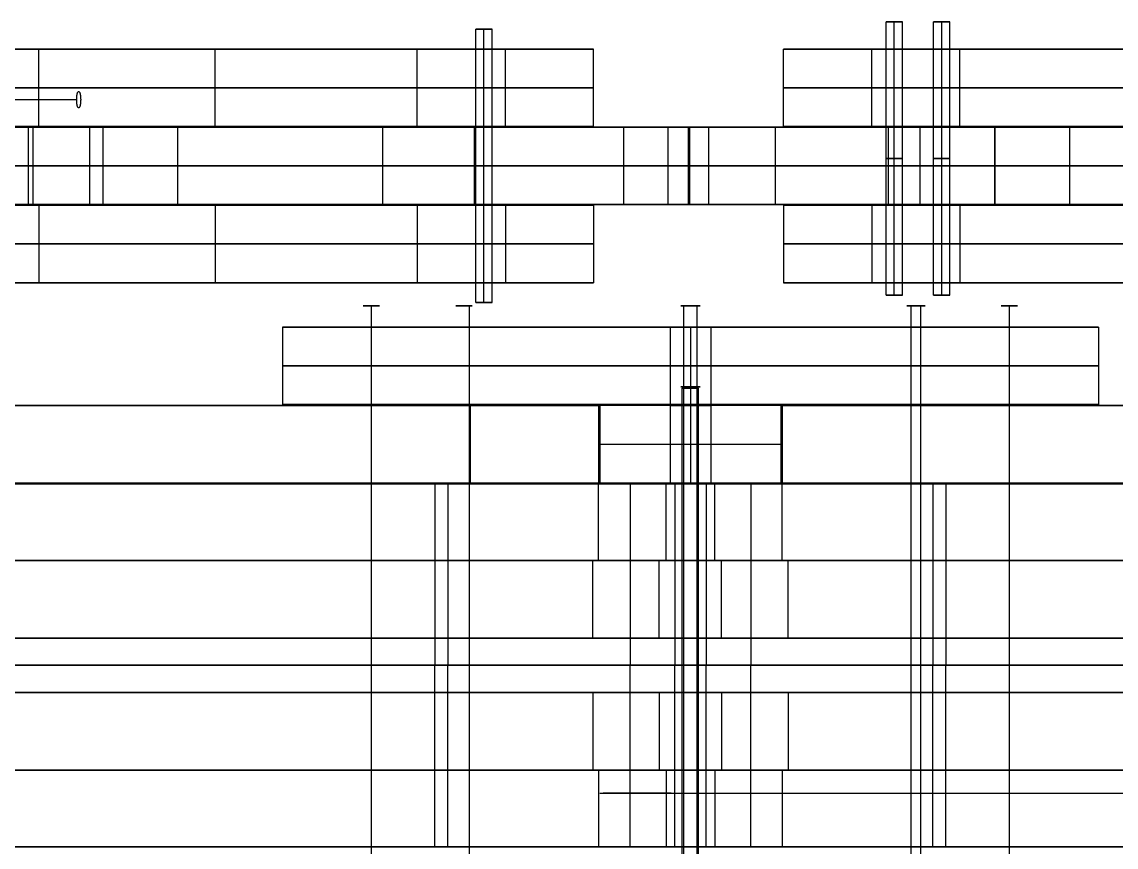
# Model space of a CAD drawing. Header units: millimetres. Extents: x -102 to 102, y -142 to -79.
# Drawn here: x -32.8 to 20.9, y -119.8 to -79.3 of the extents above; entities that cross this region are included whole.
import ezdxf

# ---------------------------------------------------------------- set-up
doc = ezdxf.new("R2010")
doc.units = ezdxf.units.MM
doc.header["$MEASUREMENT"] = 0
doc.layers.add('螺桿', color=5, linetype='Continuous', true_color=0x0000ff)
doc.layers.add('預設值', color=7, linetype='Continuous', true_color=0x000000)

msp = doc.modelspace()

# ---------------------------------------------------------------- linework, layer by layer
at = {"layer": '螺桿'}
for p, q in [((9.591, -79.283, -0.029), (10.391, -79.283, -0.029)), ((9.991, -79.283, 0.371), (9.991, -79.283, -0.429)), ((11.917, -79.283, -9.442), (12.717, -79.283, -9.442)), ((12.317, -79.283, -9.042), (12.317, -79.283, -9.842)), ((-10.52, -79.646, -0.029), (-9.72, -79.646, -0.029)), ((-10.12, -79.646, 0.371), (-10.12, -79.646, -0.429)), ((9.591, -92.683, -0.029), (10.391, -92.683, -0.029)), ((9.991, -92.683, 0.371), (9.991, -92.683, -0.429)), ((11.917, -92.683, -9.442), (12.717, -92.683, -9.442)), ((12.317, -92.683, -9.042), (12.317, -92.683, -9.842)), ((-10.52, -93.046, -0.029), (-9.72, -93.046, -0.029)), ((-10.12, -93.046, 0.371), (-10.12, -93.046, -0.429))]:
    msp.add_line(p, q, dxfattribs=at)
for points in [[(9.591, -92.683, -0.029), (9.591, -85.983, -0.029), (9.591, -79.283, -0.029)], [(9.991, -92.683, 0.371), (9.991, -85.983, 0.371), (9.991, -79.283, 0.371)], [(9.991, -92.683, -0.429), (9.991, -85.983, -0.429), (9.991, -79.283, -0.429)], [(10.391, -92.683, -0.029), (10.391, -85.983, -0.029), (10.391, -79.283, -0.029)], [(11.917, -92.683, -9.442), (11.917, -85.983, -9.442), (11.917, -79.283, -9.442)], [(12.317, -92.683, -9.042), (12.317, -85.983, -9.042), (12.317, -79.283, -9.042)], [(12.317, -92.683, -9.842), (12.317, -85.983, -9.842), (12.317, -79.283, -9.842)], [(12.717, -92.683, -9.442), (12.717, -85.983, -9.442), (12.717, -79.283, -9.442)], [(-10.52, -93.046, -0.029), (-10.52, -86.346, -0.029), (-10.52, -79.646, -0.029)], [(-10.12, -93.046, 0.371), (-10.12, -86.346, 0.371), (-10.12, -79.646, 0.371)], [(-10.12, -93.046, -0.429), (-10.12, -86.346, -0.429), (-10.12, -79.646, -0.429)], [(-9.72, -93.046, -0.029), (-9.72, -86.346, -0.029), (-9.72, -79.646, -0.029)], [(-30.084, -83.099, -110.435), (-37.544, -83.099, -108.556), (-45.005, -83.099, -106.678)], [(-15.636, -128.206, 0.328), (-15.636, -110.706, 0.328), (-15.636, -93.206, 0.328)], [(-10.824, -128.206, 11.288), (-10.824, -110.706, 11.288), (-10.824, -93.206, 11.288)], [(-0.328, -128.206, -15.636), (-0.328, -110.706, -15.636), (-0.328, -93.206, -15.636)], [(0.328, -128.206, 15.636), (0.328, -110.706, 15.636), (0.328, -93.206, 15.636)], [(10.824, -128.206, -11.288), (10.824, -110.706, -11.288), (10.824, -93.206, -11.288)], [(11.288, -128.206, 10.824), (11.288, -110.706, 10.824), (11.288, -93.206, 10.824)], [(15.636, -128.206, -0.328), (15.636, -110.706, -0.328), (15.636, -93.206, -0.328)], [(-0.4, -124.644, -95.5), (-0.4, -110.944, -95.5), (-0.4, -97.244, -95.5)], [(-0.328, -124.579, -70.55), (-0.328, -110.879, -70.55), (-0.328, -97.179, -70.55)], [(0.328, -124.579, 70.55), (0.328, -110.879, 70.55), (0.328, -97.179, 70.55)], [(0.4, -124.644, 95.5), (0.4, -110.944, 95.5), (0.4, -97.244, 95.5)]]:
    msp.add_open_spline(points, degree=2, dxfattribs=at)
for points in [[(9.591, -79.283, -0.029), (9.591, -79.283, 0.371), (9.991, -79.283, 0.371), (10.391, -79.283, 0.371), (10.391, -79.283, -0.029), (10.391, -79.283, -0.429), (9.991, -79.283, -0.429), (9.591, -79.283, -0.429), (9.591, -79.283, -0.029)], [(11.917, -79.283, -9.442), (11.917, -79.283, -9.042), (12.317, -79.283, -9.042), (12.717, -79.283, -9.042), (12.717, -79.283, -9.442), (12.717, -79.283, -9.842), (12.317, -79.283, -9.842), (11.917, -79.283, -9.842), (11.917, -79.283, -9.442)], [(-10.52, -79.646, -0.029), (-10.52, -79.646, 0.371), (-10.12, -79.646, 0.371), (-9.72, -79.646, 0.371), (-9.72, -79.646, -0.029), (-9.72, -79.646, -0.429), (-10.12, -79.646, -0.429), (-10.52, -79.646, -0.429), (-10.52, -79.646, -0.029)], [(-30.084, -83.099, -110.435), (-30.084, -83.499, -110.435), (-29.986, -83.499, -110.047), (-29.888, -83.499, -109.659), (-29.888, -83.099, -109.659), (-29.888, -82.699, -109.659), (-29.986, -82.699, -110.047), (-30.084, -82.699, -110.435), (-30.084, -83.099, -110.435)], [(-10.52, -86.346, -0.029), (-10.52, -86.346, 0.371), (-10.12, -86.346, 0.371), (-9.72, -86.346, 0.371), (-9.72, -86.346, -0.029), (-9.72, -86.346, -0.429), (-10.12, -86.346, -0.429), (-10.52, -86.346, -0.429), (-10.52, -86.346, -0.029)], [(9.591, -85.983, -0.029), (9.591, -85.983, 0.371), (9.991, -85.983, 0.371), (10.391, -85.983, 0.371), (10.391, -85.983, -0.029), (10.391, -85.983, -0.429), (9.991, -85.983, -0.429), (9.591, -85.983, -0.429), (9.591, -85.983, -0.029)], [(11.917, -85.983, -9.442), (11.917, -85.983, -9.042), (12.317, -85.983, -9.042), (12.717, -85.983, -9.042), (12.717, -85.983, -9.442), (12.717, -85.983, -9.842), (12.317, -85.983, -9.842), (11.917, -85.983, -9.842), (11.917, -85.983, -9.442)], [(9.591, -92.683, -0.029), (9.591, -92.683, 0.371), (9.991, -92.683, 0.371), (10.391, -92.683, 0.371), (10.391, -92.683, -0.029), (10.391, -92.683, -0.429), (9.991, -92.683, -0.429), (9.591, -92.683, -0.429), (9.591, -92.683, -0.029)], [(11.917, -92.683, -9.442), (11.917, -92.683, -9.042), (12.317, -92.683, -9.042), (12.717, -92.683, -9.042), (12.717, -92.683, -9.442), (12.717, -92.683, -9.842), (12.317, -92.683, -9.842), (11.917, -92.683, -9.842), (11.917, -92.683, -9.442)], [(-15.636, -93.206, 0.328), (-15.236, -93.206, 0.328), (-15.236, -93.206, -0.072), (-15.236, -93.206, -0.472), (-15.636, -93.206, -0.472), (-16.036, -93.206, -0.472), (-16.036, -93.206, -0.072), (-16.036, -93.206, 0.328), (-15.636, -93.206, 0.328)], [(-10.824, -93.206, 11.288), (-10.541, -93.206, 11.005), (-10.824, -93.206, 10.723), (-11.107, -93.206, 10.44), (-11.39, -93.206, 10.723), (-11.673, -93.206, 11.005), (-11.39, -93.206, 11.288), (-11.107, -93.206, 11.571), (-10.824, -93.206, 11.288)], [(-10.52, -93.046, -0.029), (-10.52, -93.046, 0.371), (-10.12, -93.046, 0.371), (-9.72, -93.046, 0.371), (-9.72, -93.046, -0.029), (-9.72, -93.046, -0.429), (-10.12, -93.046, -0.429), (-10.52, -93.046, -0.429), (-10.52, -93.046, -0.029)], [(0.328, -93.206, 15.636), (0.328, -93.206, 15.236), (-0.072, -93.206, 15.236), (-0.472, -93.206, 15.236), (-0.472, -93.206, 15.636), (-0.472, -93.206, 16.036), (-0.072, -93.206, 16.036), (0.328, -93.206, 16.036), (0.328, -93.206, 15.636)], [(-0.328, -93.206, -15.636), (-0.328, -93.206, -15.236), (0.072, -93.206, -15.236), (0.472, -93.206, -15.236), (0.472, -93.206, -15.636), (0.472, -93.206, -16.036), (0.072, -93.206, -16.036), (-0.328, -93.206, -16.036), (-0.328, -93.206, -15.636)], [(11.288, -93.206, 10.824), (11.005, -93.206, 10.541), (10.723, -93.206, 10.824), (10.44, -93.206, 11.107), (10.723, -93.206, 11.39), (11.005, -93.206, 11.673), (11.288, -93.206, 11.39), (11.571, -93.206, 11.107), (11.288, -93.206, 10.824)], [(10.824, -93.206, -11.288), (10.541, -93.206, -11.005), (10.824, -93.206, -10.723), (11.107, -93.206, -10.44), (11.39, -93.206, -10.723), (11.673, -93.206, -11.005), (11.39, -93.206, -11.288), (11.107, -93.206, -11.571), (10.824, -93.206, -11.288)], [(15.636, -93.206, -0.328), (15.236, -93.206, -0.328), (15.236, -93.206, 0.072), (15.236, -93.206, 0.472), (15.636, -93.206, 0.472), (16.036, -93.206, 0.472), (16.036, -93.206, 0.072), (16.036, -93.206, -0.328), (15.636, -93.206, -0.328)], [(0.328, -97.179, 70.55), (0.328, -97.179, 70.15), (-0.072, -97.179, 70.15), (-0.472, -97.179, 70.15), (-0.472, -97.179, 70.55), (-0.472, -97.179, 70.95), (-0.072, -97.179, 70.95), (0.328, -97.179, 70.95), (0.328, -97.179, 70.55)], [(-0.4, -97.244, -95.5), (-0.4, -97.244, -95.1), (0, -97.244, -95.1), (0.4, -97.244, -95.1), (0.4, -97.244, -95.5), (0.4, -97.244, -95.9), (0, -97.244, -95.9), (-0.4, -97.244, -95.9), (-0.4, -97.244, -95.5)], [(0.4, -97.244, 95.5), (0.4, -97.244, 95.1), (0, -97.244, 95.1), (-0.4, -97.244, 95.1), (-0.4, -97.244, 95.5), (-0.4, -97.244, 95.9), (0, -97.244, 95.9), (0.4, -97.244, 95.9), (0.4, -97.244, 95.5)], [(-0.328, -97.179, -70.55), (-0.328, -97.179, -70.15), (0.072, -97.179, -70.15), (0.472, -97.179, -70.15), (0.472, -97.179, -70.55), (0.472, -97.179, -70.95), (0.072, -97.179, -70.95), (-0.328, -97.179, -70.95), (-0.328, -97.179, -70.55)]]:
    msp.add_rational_spline(points, [1, 0.707106781187, 1, 0.707106781187, 1, 0.707106781187, 1, 0.707106781187, 1], degree=2, knots=[0, 0, 0, 0.628319, 0.628319, 1.256637, 1.256637, 1.884956, 1.884956, 2.513274, 2.513274, 2.513274], dxfattribs=at)
at = {"layer": '預設值'}
for p, q in [((-46.173, -80.618, -146.131), (-9.072, -80.618, 4.363)), ((-23.302, -80.618, -71.949), (-31.943, -80.618, -69.819)), ((46.079, -80.618, -146.102), (8.883, -80.618, 4.369)), ((-50.047, -84.447, -143.029), (49.953, -84.447, -143.029)), ((-46.173, -84.418, -146.131), (-9.072, -84.418, 4.363)), ((-32.23, -84.447, -72.48), (46.084, -84.447, -134.665)), ((-23.302, -84.418, -71.949), (-31.943, -84.418, -69.819)), ((-28.799, -84.447, -68.999), (14.913, -84.447, -5.609)), ((-15.095, -84.447), (-1.095, -84.447)), ((-10.607, -84.447, -34.778), (-3.28, -84.447, -39.831)), ((-0.095, -84.447, -4.45), (-0.095, -84.447, -1)), ((-0.095, -84.447, 1), (-0.095, -84.447, 4.45)), ((-0.047, -84.447, -138.579), (-0.047, -84.447, -147.479)), ((0.905, -84.447), (14.905, -84.447)), ((9.694, -84.447, -100.087), (4.16, -84.447, -107.057)), ((46.079, -84.418, -146.102), (8.883, -84.418, 4.369)), ((-50.047, -88.247, -143.029), (49.953, -88.247, -143.029)), ((-46.173, -88.275, -146.131), (-9.072, -88.275, 4.363)), ((-32.23, -88.247, -72.48), (46.084, -88.247, -134.665)), ((-31.943, -88.275, -69.819), (-23.302, -88.275, -71.949)), ((-28.799, -88.247, -68.999), (14.913, -88.247, -5.609)), ((-15.095, -88.247), (-1.095, -88.247)), ((-10.607, -88.247, -34.778), (-3.28, -88.247, -39.831)), ((-0.095, -88.247, -4.45), (-0.095, -88.247, -1)), ((-0.095, -88.247, 1), (-0.095, -88.247, 4.45)), ((-0.047, -88.247, -138.579), (-0.047, -88.247, -147.479)), ((0.905, -88.247), (14.905, -88.247)), ((9.694, -88.247, -100.087), (4.16, -88.247, -107.057)), ((46.079, -88.275, -146.102), (8.883, -88.275, 4.369)), ((-46.173, -92.075, -146.131), (-9.072, -92.075, 4.363)), ((-31.943, -92.075, -69.819), (-23.302, -92.075, -71.949)), ((46.079, -92.075, -146.102), (8.883, -92.075, 4.369)), ((-1, -94.247), (-20, -94.247)), ((0, -94.247, 20), (0, -94.247, 1)), ((0, -94.247, -1), (0, -94.247, -20)), ((20, -94.247), (1, -94.247)), ((-1, -98.047), (-20, -98.047)), ((0, -98.047, 20), (0, -98.047, 1)), ((0, -98.047, -1), (0, -98.047, -20)), ((0, -98.1, -100), (0, -101.9, -100)), ((0, -98.1, 100), (0, -101.9, 100)), ((20, -98.047), (1, -98.047)), ((-4.45, -100, -100), (4.45, -100, -100)), ((-4.45, -100, 100), (4.45, -100, 100)), ((-4.45, -101.9, -100), (74.471, -101.9, -68.213)), ((-0.949, -101.9, -98.597), (-4.274, -101.9, -90.341)), ((-4.45, -117.1, -100), (74.471, -117.1, -68.213)), ((-0.949, -117.1, -98.597), (-4.274, -117.1, -90.341))]:
    msp.add_line(p, q, dxfattribs=at)
for points in [[(-50.493, -80.618, -145.066), (-31.943, -80.618, -69.819), (-13.393, -80.618, 5.428)], [(-4.751, -80.618, 3.298), (-23.302, -80.618, -71.949), (-41.852, -80.618, -147.197)], [(-31.943, -84.418, -69.819), (-31.943, -82.518, -69.819), (-31.943, -80.618, -69.819)], [(-23.302, -84.418, -71.949), (-23.302, -82.518, -71.949), (-23.302, -80.618, -71.949)], [(-13.393, -84.418, 5.428), (-13.393, -82.518, 5.428), (-13.393, -80.618, 5.428)], [(-13.393, -80.618, 5.428), (-9.072, -80.618, 4.363), (-4.751, -80.618, 3.298)], [(-9.072, -84.418, 4.363), (-9.072, -82.518, 4.363), (-9.072, -80.618, 4.363)], [(-4.751, -84.418, 3.298), (-4.751, -82.518, 3.298), (-4.751, -80.618, 3.298)], [(4.563, -84.418, 3.301), (4.563, -82.518, 3.301), (4.563, -80.618, 3.301)], [(41.759, -80.618, -147.17), (23.161, -80.618, -71.935), (4.563, -80.618, 3.301)], [(4.563, -80.618, 3.301), (8.883, -80.618, 4.369), (13.203, -80.618, 5.436)], [(8.883, -84.418, 4.369), (8.883, -82.518, 4.369), (8.883, -80.618, 4.369)], [(13.203, -84.418, 5.436), (13.203, -82.518, 5.436), (13.203, -80.618, 5.436)], [(13.203, -80.618, 5.436), (31.801, -80.618, -69.799), (50.399, -80.618, -145.035)], [(-50.493, -82.518, -145.066), (-31.943, -82.518, -69.819), (-13.393, -82.518, 5.428)], [(-4.751, -82.518, 3.298), (-23.302, -82.518, -71.949), (-41.852, -82.518, -147.197)], [(-13.393, -82.518, 5.428), (-9.072, -82.518, 4.363), (-4.751, -82.518, 3.298)], [(41.759, -82.518, -147.17), (23.161, -82.518, -71.935), (4.563, -82.518, 3.301)], [(4.563, -82.518, 3.301), (8.883, -82.518, 4.369), (13.203, -82.518, 5.436)], [(13.203, -82.518, 5.436), (31.801, -82.518, -69.799), (50.399, -82.518, -145.035)], [(-50.493, -84.418, -145.066), (-31.943, -84.418, -69.819), (-13.393, -84.418, 5.428)], [(-50.047, -84.447, -147.479), (-0.047, -84.447, -147.479), (49.953, -84.447, -147.479)], [(49.953, -84.447, -138.579), (-0.047, -84.447, -138.579), (-50.047, -84.447, -138.579)], [(-4.751, -84.418, 3.298), (-23.302, -84.418, -71.949), (-41.852, -84.418, -147.197)], [(-34.997, -84.447, -75.965), (4.16, -84.447, -107.057), (43.317, -84.447, -138.15)], [(-29.462, -84.447, -68.995), (-32.23, -84.447, -72.48), (-34.997, -84.447, -75.965)], [(11.249, -84.447, -3.083), (-10.607, -84.447, -34.778), (-32.462, -84.447, -66.473)], [(-32.462, -84.447, -66.473), (-32.462, -86.347, -66.473), (-32.462, -88.247, -66.473)], [(-32.462, -84.447, -66.473), (-28.799, -84.447, -68.999), (-25.136, -84.447, -71.526)], [(-32.23, -84.447, -72.48), (-32.23, -86.347, -72.48), (-32.23, -88.247, -72.48)], [(48.851, -84.447, -131.18), (9.694, -84.447, -100.087), (-29.462, -84.447, -68.995)], [(-29.462, -84.447, -68.995), (-29.462, -86.347, -68.995), (-29.462, -88.247, -68.995)], [(-28.799, -84.447, -68.999), (-28.799, -86.347, -68.999), (-28.799, -88.247, -68.999)], [(-25.136, -84.447, -71.526), (-3.28, -84.447, -39.831), (18.576, -84.447, -8.136)], [(-25.136, -84.447, -71.526), (-25.136, -86.347, -71.526), (-25.136, -88.247, -71.526)], [(14.905, -84.447, 4.45), (-0.095, -84.447, 4.45), (-15.095, -84.447, 4.45)], [(-15.095, -84.447, 4.45), (-15.095, -86.347, 4.45), (-15.095, -88.247, 4.45)], [(-15.095, -84.447, 4.45), (-15.095, -84.447), (-15.095, -84.447, -4.45)], [(-15.095, -84.447, -4.45), (-15.095, -86.347, -4.45), (-15.095, -88.247, -4.45)], [(-15.095, -84.447, -4.45), (-0.095, -84.447, -4.45), (14.905, -84.447, -4.45)], [(-15.095, -84.447), (-15.095, -86.347), (-15.095, -88.247)], [(-13.393, -84.418, 5.428), (-9.072, -84.418, 4.363), (-4.751, -84.418, 3.298)], [(-10.607, -84.447, -34.778), (-10.607, -86.347, -34.778), (-10.607, -88.247, -34.778)], [(-3.28, -84.447, -39.831), (-3.28, -86.347, -39.831), (-3.28, -88.247, -39.831)], [(-1.095, -88.247), (-1.095, -86.347), (-1.095, -84.447)], [(-0.095, -84.447, 4.45), (-0.095, -86.347, 4.45), (-0.095, -88.247, 4.45)], [(-0.095, -84.447, -4.45), (-0.095, -86.347, -4.45), (-0.095, -88.247, -4.45)], [(-0.095, -88.247, 1), (-0.095, -86.347, 1), (-0.095, -84.447, 1)], [(-0.095, -88.247, -1), (-0.095, -86.347, -1), (-0.095, -84.447, -1)], [(-0.047, -84.447, -147.479), (-0.047, -86.347, -147.479), (-0.047, -88.247, -147.479)], [(-0.047, -84.447, -138.579), (-0.047, -86.347, -138.579), (-0.047, -88.247, -138.579)], [(0.905, -88.247), (0.905, -86.347), (0.905, -84.447)], [(4.16, -84.447, -107.057), (4.16, -86.347, -107.057), (4.16, -88.247, -107.057)], [(41.759, -84.418, -147.17), (23.161, -84.418, -71.935), (4.563, -84.418, 3.301)], [(4.563, -84.418, 3.301), (8.883, -84.418, 4.369), (13.203, -84.418, 5.436)], [(9.694, -84.447, -100.087), (9.694, -86.347, -100.087), (9.694, -88.247, -100.087)], [(18.576, -84.447, -8.136), (14.913, -84.447, -5.609), (11.249, -84.447, -3.083)], [(11.249, -84.447, -3.083), (11.249, -86.347, -3.083), (11.249, -88.247, -3.083)], [(13.203, -84.418, 5.436), (31.801, -84.418, -69.799), (50.399, -84.418, -145.035)], [(14.905, -84.447, -4.45), (14.905, -84.447), (14.905, -84.447, 4.45)], [(14.905, -84.447, 4.45), (14.905, -86.347, 4.45), (14.905, -88.247, 4.45)], [(14.905, -84.447, -4.45), (14.905, -86.347, -4.45), (14.905, -88.247, -4.45)], [(14.905, -84.447), (14.905, -86.347), (14.905, -88.247)], [(14.913, -84.447, -5.609), (14.913, -86.347, -5.609), (14.913, -88.247, -5.609)], [(18.576, -84.447, -8.136), (18.576, -86.347, -8.136), (18.576, -88.247, -8.136)], [(-50.047, -86.347, -147.479), (-0.047, -86.347, -147.479), (49.953, -86.347, -147.479)], [(49.953, -86.347, -138.579), (-0.047, -86.347, -138.579), (-50.047, -86.347, -138.579)], [(-34.997, -86.347, -75.965), (4.16, -86.347, -107.057), (43.317, -86.347, -138.15)], [(-29.462, -86.347, -68.995), (-32.23, -86.347, -72.48), (-34.997, -86.347, -75.965)], [(11.249, -86.347, -3.083), (-10.607, -86.347, -34.778), (-32.462, -86.347, -66.473)], [(-32.462, -86.347, -66.473), (-28.799, -86.347, -68.999), (-25.136, -86.347, -71.526)], [(48.851, -86.347, -131.18), (9.694, -86.347, -100.087), (-29.462, -86.347, -68.995)], [(-25.136, -86.347, -71.526), (-3.28, -86.347, -39.831), (18.576, -86.347, -8.136)], [(14.905, -86.347, 4.45), (-0.095, -86.347, 4.45), (-15.095, -86.347, 4.45)], [(-15.095, -86.347, 4.45), (-15.095, -86.347), (-15.095, -86.347, -4.45)], [(-15.095, -86.347, -4.45), (-0.095, -86.347, -4.45), (14.905, -86.347, -4.45)], [(18.576, -86.347, -8.136), (14.913, -86.347, -5.609), (11.249, -86.347, -3.083)], [(14.905, -86.347, -4.45), (14.905, -86.347), (14.905, -86.347, 4.45)], [(-13.393, -88.275, 5.428), (-31.943, -88.275, -69.819), (-50.493, -88.275, -145.066)], [(-50.047, -88.247, -147.479), (-0.047, -88.247, -147.479), (49.953, -88.247, -147.479)], [(49.953, -88.247, -138.579), (-0.047, -88.247, -138.579), (-50.047, -88.247, -138.579)], [(-41.852, -88.275, -147.197), (-23.302, -88.275, -71.949), (-4.751, -88.275, 3.298)], [(-34.997, -88.247, -75.965), (4.16, -88.247, -107.057), (43.317, -88.247, -138.15)], [(-29.462, -88.247, -68.995), (-32.23, -88.247, -72.48), (-34.997, -88.247, -75.965)], [(11.249, -88.247, -3.083), (-10.607, -88.247, -34.778), (-32.462, -88.247, -66.473)], [(-32.462, -88.247, -66.473), (-28.799, -88.247, -68.999), (-25.136, -88.247, -71.526)], [(-31.943, -88.275, -69.819), (-31.943, -90.175, -69.819), (-31.943, -92.075, -69.819)], [(48.851, -88.247, -131.18), (9.694, -88.247, -100.087), (-29.462, -88.247, -68.995)], [(-25.136, -88.247, -71.526), (-3.28, -88.247, -39.831), (18.576, -88.247, -8.136)], [(-23.302, -88.275, -71.949), (-23.302, -90.175, -71.949), (-23.302, -92.075, -71.949)], [(14.905, -88.247, 4.45), (-0.095, -88.247, 4.45), (-15.095, -88.247, 4.45)], [(-15.095, -88.247, 4.45), (-15.095, -88.247), (-15.095, -88.247, -4.45)], [(-15.095, -88.247, -4.45), (-0.095, -88.247, -4.45), (14.905, -88.247, -4.45)], [(-4.751, -88.275, 3.298), (-9.072, -88.275, 4.363), (-13.393, -88.275, 5.428)], [(-13.393, -88.275, 5.428), (-13.393, -90.175, 5.428), (-13.393, -92.075, 5.428)], [(-9.072, -88.275, 4.363), (-9.072, -90.175, 4.363), (-9.072, -92.075, 4.363)], [(-4.751, -88.275, 3.298), (-4.751, -90.175, 3.298), (-4.751, -92.075, 3.298)], [(13.203, -88.275, 5.436), (8.883, -88.275, 4.369), (4.563, -88.275, 3.301)], [(4.563, -88.275, 3.301), (4.563, -90.175, 3.301), (4.563, -92.075, 3.301)], [(4.563, -88.275, 3.301), (23.161, -88.275, -71.935), (41.759, -88.275, -147.17)], [(8.883, -88.275, 4.369), (8.883, -90.175, 4.369), (8.883, -92.075, 4.369)], [(18.576, -88.247, -8.136), (14.913, -88.247, -5.609), (11.249, -88.247, -3.083)], [(50.399, -88.275, -145.035), (31.801, -88.275, -69.799), (13.203, -88.275, 5.436)], [(13.203, -88.275, 5.436), (13.203, -90.175, 5.436), (13.203, -92.075, 5.436)], [(14.905, -88.247, -4.45), (14.905, -88.247), (14.905, -88.247, 4.45)], [(-13.393, -90.175, 5.428), (-31.943, -90.175, -69.819), (-50.493, -90.175, -145.066)], [(-41.852, -90.175, -147.197), (-23.302, -90.175, -71.949), (-4.751, -90.175, 3.298)], [(-4.751, -90.175, 3.298), (-9.072, -90.175, 4.363), (-13.393, -90.175, 5.428)], [(13.203, -90.175, 5.436), (8.883, -90.175, 4.369), (4.563, -90.175, 3.301)], [(4.563, -90.175, 3.301), (23.161, -90.175, -71.935), (41.759, -90.175, -147.17)], [(50.399, -90.175, -145.035), (31.801, -90.175, -69.799), (13.203, -90.175, 5.436)], [(-13.393, -92.075, 5.428), (-31.943, -92.075, -69.819), (-50.493, -92.075, -145.066)], [(-41.852, -92.075, -147.197), (-23.302, -92.075, -71.949), (-4.751, -92.075, 3.298)], [(-4.751, -92.075, 3.298), (-9.072, -92.075, 4.363), (-13.393, -92.075, 5.428)], [(13.203, -92.075, 5.436), (8.883, -92.075, 4.369), (4.563, -92.075, 3.301)], [(4.563, -92.075, 3.301), (23.161, -92.075, -71.935), (41.759, -92.075, -147.17)], [(50.399, -92.075, -145.035), (31.801, -92.075, -69.799), (13.203, -92.075, 5.436)], [(-20, -94.247), (-20, -96.147), (-20, -98.047)], [(-1, -94.247), (-1, -96.147), (-1, -98.047)], [(0, -94.247, 20), (0, -96.147, 20), (0, -98.047, 20)], [(0, -94.247, -20), (0, -96.147, -20), (0, -98.047, -20)], [(0, -94.247, 1), (0, -96.147, 1), (0, -98.047, 1)], [(0, -94.247, -1), (0, -96.147, -1), (0, -98.047, -1)], [(1, -94.247), (1, -96.147), (1, -98.047)], [(20, -94.247), (20, -96.147), (20, -98.047)], [(-4.45, -98.1, 4.45), (-51.95, -98.1, 4.45), (-99.45, -98.1, 4.45)], [(-99.45, -98.1, -4.45), (-51.95, -98.1, -4.45), (-4.45, -98.1, -4.45)], [(-10.795, -98.1, -4.537), (-42.633, -98.1, -36.375), (-74.471, -98.1, -68.213)], [(-74.471, -98.1, 68.213), (-42.633, -98.1, 36.375), (-10.795, -98.1, 4.537)], [(-68.178, -98.1, -74.506), (-36.34, -98.1, -42.668), (-4.502, -98.1, -10.831)], [(-4.502, -98.1, 10.831), (-36.34, -98.1, 42.668), (-68.178, -98.1, 74.506)], [(-4.502, -98.1, -10.831), (-7.649, -98.1, -7.684), (-10.795, -98.1, -4.537)], [(-10.795, -98.1, -4.537), (-10.795, -100, -4.537), (-10.795, -101.9, -4.537)], [(-10.795, -98.1, 4.537), (-10.795, -100, 4.537), (-10.795, -101.9, 4.537)], [(-10.795, -98.1, 4.537), (-7.649, -98.1, 7.684), (-4.502, -98.1, 10.831)], [(-4.502, -98.1, -10.831), (-4.502, -100, -10.831), (-4.502, -101.9, -10.831)], [(-4.502, -98.1, 10.831), (-4.502, -100, 10.831), (-4.502, -101.9, 10.831)], [(-4.45, -98.1, -4.45), (-4.45, -98.1), (-4.45, -98.1, 4.45)], [(-4.45, -98.1, 4.45), (-4.45, -100, 4.45), (-4.45, -101.9, 4.45)], [(-4.45, -98.1, -4.45), (-4.45, -100, -4.45), (-4.45, -101.9, -4.45)], [(-4.45, -98.1, -100), (-4.45, -100, -100), (-4.45, -101.9, -100)], [(-4.45, -98.1, 100), (-4.45, -100, 100), (-4.45, -101.9, 100)], [(-4.45, -98.1, -100), (-4.45, -98.1), (-4.45, -98.1, 100)], [(4.45, -98.1, -100), (0, -98.1, -100), (-4.45, -98.1, -100)], [(4.45, -98.1, 100), (0, -98.1, 100), (-4.45, -98.1, 100)], [(-4.45, -98.1), (-4.45, -100), (-4.45, -101.9)], [(-1, -98.1), (-2.725, -98.1), (-4.45, -98.1)], [(-1, -98.1), (-1, -100), (-1, -101.9)], [(0, -98.1, -100), (0, -98.1, -50.5), (0, -98.1, -1)], [(0, -98.1, 1), (0, -98.1, 50.5), (0, -98.1, 100)], [(0, -98.1, 1), (0, -100, 1), (0, -101.9, 1)], [(0, -98.1, -1), (0, -100, -1), (0, -101.9, -1)], [(1, -98.1), (1, -100), (1, -101.9)], [(4.45, -98.1), (2.725, -98.1), (1, -98.1)], [(4.45, -98.1, -4.45), (51.95, -98.1, -4.45), (99.45, -98.1, -4.45)], [(4.45, -98.1, -4.45), (4.45, -100, -4.45), (4.45, -101.9, -4.45)], [(99.45, -98.1, 4.45), (51.95, -98.1, 4.45), (4.45, -98.1, 4.45)], [(4.45, -98.1, 4.45), (4.45, -100, 4.45), (4.45, -101.9, 4.45)], [(4.45, -98.1, 4.45), (4.45, -98.1), (4.45, -98.1, -4.45)], [(4.45, -101.9, -100), (4.45, -100, -100), (4.45, -98.1, -100)], [(4.45, -98.1, -100), (4.45, -98.1), (4.45, -98.1, 100)], [(4.45, -101.9, 100), (4.45, -100, 100), (4.45, -98.1, 100)], [(4.45, -101.9), (4.45, -100), (4.45, -98.1)], [(4.502, -98.1, 10.831), (7.649, -98.1, 7.684), (10.795, -98.1, 4.537)], [(4.502, -98.1, 10.831), (4.502, -100, 10.831), (4.502, -101.9, 10.831)], [(68.178, -98.1, 74.506), (36.34, -98.1, 42.668), (4.502, -98.1, 10.831)], [(4.502, -98.1, -10.831), (36.34, -98.1, -42.668), (68.178, -98.1, -74.506)], [(4.502, -98.1, -10.831), (4.502, -100, -10.831), (4.502, -101.9, -10.831)], [(10.795, -98.1, -4.537), (7.649, -98.1, -7.684), (4.502, -98.1, -10.831)], [(10.795, -98.1, 4.537), (10.795, -100, 4.537), (10.795, -101.9, 4.537)], [(10.795, -98.1, 4.537), (42.633, -98.1, 36.375), (74.471, -98.1, 68.213)], [(74.471, -98.1, -68.213), (42.633, -98.1, -36.375), (10.795, -98.1, -4.537)], [(10.795, -98.1, -4.537), (10.795, -100, -4.537), (10.795, -101.9, -4.537)], [(-4.45, -100, -100), (-4.45, -100), (-4.45, -100, 100)], [(4.45, -100, -100), (4.45, -100), (4.45, -100, 100)], [(-4.45, -101.9, 4.45), (-51.95, -101.9, 4.45), (-99.45, -101.9, 4.45)], [(-99.45, -101.9, -4.45), (-51.95, -101.9, -4.45), (-4.45, -101.9, -4.45)], [(-10.795, -101.9, -4.537), (-42.633, -101.9, -36.375), (-74.471, -101.9, -68.213)], [(-74.471, -101.9, 68.213), (-42.633, -101.9, 36.375), (-10.795, -101.9, 4.537)], [(1.189, -101.9, -101.528), (-35.938, -101.9, -86.642), (-73.065, -101.9, -71.755)], [(-69.753, -101.9, -63.495), (-32.626, -101.9, -78.381), (4.501, -101.9, -93.268)], [(-68.178, -101.9, -74.506), (-36.34, -101.9, -42.668), (-4.502, -101.9, -10.831)], [(-4.502, -101.9, 10.831), (-36.34, -101.9, 42.668), (-68.178, -101.9, 74.506)], [(-4.502, -101.9, -10.831), (-7.649, -101.9, -7.684), (-10.795, -101.9, -4.537)], [(-10.795, -101.9, 4.537), (-7.649, -101.9, 7.684), (-4.502, -101.9, 10.831)], [(-4.501, -101.9, 93.268), (-2.845, -101.9, 97.398), (-1.189, -101.9, 101.528)], [(-4.501, -105.7, 93.268), (-4.501, -103.8, 93.268), (-4.501, -101.9, 93.268)], [(69.753, -101.9, 63.495), (32.626, -101.9, 78.381), (-4.501, -101.9, 93.268)], [(-4.45, -101.9, -4.45), (-4.45, -101.9), (-4.45, -101.9, 4.45)], [(-4.45, -101.9, -100), (-4.45, -101.9), (-4.45, -101.9, 100)], [(-4.45, -101.9, -100), (0, -101.9, -100), (4.45, -101.9, -100)], [(-4.45, -101.9, 100), (0, -101.9, 100), (4.45, -101.9, 100)], [(-4.45, -101.9), (-2.725, -101.9), (-1, -101.9)], [(-1.189, -105.7, 101.528), (-1.189, -103.8, 101.528), (-1.189, -101.9, 101.528)], [(-1.189, -101.9, 101.528), (35.938, -101.9, 86.642), (73.065, -101.9, 71.755)], [(0, -101.9, -100), (0, -101.9, -50.5), (0, -101.9, -1)], [(0, -101.9, 1), (0, -101.9, 50.5), (0, -101.9, 100)], [(1, -101.9), (2.725, -101.9), (4.45, -101.9)], [(1.189, -105.7, -101.528), (1.189, -103.8, -101.528), (1.189, -101.9, -101.528)], [(4.501, -101.9, -93.268), (2.845, -101.9, -97.398), (1.189, -101.9, -101.528)], [(4.45, -101.9, -4.45), (51.95, -101.9, -4.45), (99.45, -101.9, -4.45)], [(99.45, -101.9, 4.45), (51.95, -101.9, 4.45), (4.45, -101.9, 4.45)], [(4.45, -101.9, 4.45), (4.45, -101.9), (4.45, -101.9, -4.45)], [(4.45, -101.9, -100), (4.45, -101.9), (4.45, -101.9, 100)], [(4.501, -105.7, -93.268), (4.501, -103.8, -93.268), (4.501, -101.9, -93.268)], [(4.502, -101.9, 10.831), (7.649, -101.9, 7.684), (10.795, -101.9, 4.537)], [(68.178, -101.9, 74.506), (36.34, -101.9, 42.668), (4.502, -101.9, 10.831)], [(4.502, -101.9, -10.831), (36.34, -101.9, -42.668), (68.178, -101.9, -74.506)], [(10.795, -101.9, -4.537), (7.649, -101.9, -7.684), (4.502, -101.9, -10.831)], [(10.795, -101.9, 4.537), (42.633, -101.9, 36.375), (74.471, -101.9, 68.213)], [(74.471, -101.9, -68.213), (42.633, -101.9, -36.375), (10.795, -101.9, -4.537)], [(11.884, -101.936, 74.734), (-25.574, -101.936, 68.342), (-63.033, -101.936, 61.949)], [(-62.394, -101.936, 58.203), (-24.935, -101.936, 64.596), (12.523, -101.936, 70.988)], [(-61.248, -101.936, -44.442), (-30.241, -101.936, -66.409), (0.766, -101.936, -88.376)], [(2.963, -101.936, -85.275), (-28.044, -101.936, -63.308), (-59.052, -101.936, -41.341)], [(62.394, -101.936, -58.203), (24.935, -101.936, -64.596), (-12.523, -101.936, -70.988)], [(-12.523, -101.936, -70.988), (-12.523, -106.386, -70.988), (-12.523, -110.836, -70.988)], [(-12.523, -101.936, -70.988), (-12.204, -101.936, -72.861), (-11.884, -101.936, -74.734)], [(-11.884, -101.936, -74.734), (-11.884, -106.386, -74.734), (-11.884, -110.836, -74.734)], [(-11.884, -101.936, -74.734), (25.574, -101.936, -68.342), (63.033, -101.936, -61.949)], [(-0.766, -101.936, 88.376), (-1.865, -101.936, 86.825), (-2.963, -101.936, 85.275)], [(-2.963, -101.936, 85.275), (-2.963, -106.386, 85.275), (-2.963, -110.836, 85.275)], [(-2.963, -101.936, 85.275), (28.044, -101.936, 63.308), (59.052, -101.936, 41.341)], [(-0.766, -101.936, 88.376), (-0.766, -106.386, 88.376), (-0.766, -110.836, 88.376)], [(61.248, -101.936, 44.442), (30.241, -101.936, 66.409), (-0.766, -101.936, 88.376)], [(0.766, -101.936, -88.376), (1.865, -101.936, -86.825), (2.963, -101.936, -85.275)], [(0.766, -101.936, -88.376), (0.766, -106.386, -88.376), (0.766, -110.836, -88.376)], [(2.963, -101.936, -85.275), (2.963, -106.386, -85.275), (2.963, -110.836, -85.275)], [(12.523, -101.936, 70.988), (12.204, -101.936, 72.861), (11.884, -101.936, 74.734)], [(11.884, -101.936, 74.734), (11.884, -106.386, 74.734), (11.884, -110.836, 74.734)], [(12.523, -101.936, 70.988), (12.523, -106.386, 70.988), (12.523, -110.836, 70.988)], [(1.189, -105.7, -101.528), (-35.938, -105.7, -86.642), (-73.065, -105.7, -71.755)], [(-72.922, -105.7, 71.095), (-35.697, -105.7, 85.732), (1.529, -105.7, 100.369)], [(-69.753, -105.7, -63.495), (-32.626, -105.7, -78.381), (4.501, -105.7, -93.268)], [(4.786, -105.7, 92.087), (-32.44, -105.7, 77.449), (-69.666, -105.7, 62.812)], [(-4.786, -109.5, -92.087), (-4.786, -107.6, -92.087), (-4.786, -105.7, -92.087)], [(-1.529, -105.7, -100.369), (-3.157, -105.7, -96.228), (-4.786, -105.7, -92.087)], [(-4.786, -105.7, -92.087), (32.44, -105.7, -77.449), (69.666, -105.7, -62.812)], [(-4.501, -105.7, 93.268), (-2.845, -105.7, 97.398), (-1.189, -105.7, 101.528)], [(69.753, -105.7, 63.495), (32.626, -105.7, 78.381), (-4.501, -105.7, 93.268)], [(-1.529, -109.5, -100.369), (-1.529, -107.6, -100.369), (-1.529, -105.7, -100.369)], [(72.922, -105.7, -71.095), (35.697, -105.7, -85.732), (-1.529, -105.7, -100.369)], [(-1.189, -105.7, 101.528), (35.938, -105.7, 86.642), (73.065, -105.7, 71.755)], [(4.501, -105.7, -93.268), (2.845, -105.7, -97.398), (1.189, -105.7, -101.528)], [(1.529, -109.5, 100.369), (1.529, -107.6, 100.369), (1.529, -105.7, 100.369)], [(1.529, -105.7, 100.369), (3.157, -105.7, 96.228), (4.786, -105.7, 92.087)], [(4.786, -109.5, 92.087), (4.786, -107.6, 92.087), (4.786, -105.7, 92.087)], [(-72.922, -109.5, 71.095), (-35.697, -109.5, 85.732), (1.529, -109.5, 100.369)], [(4.786, -109.5, 92.087), (-32.44, -109.5, 77.449), (-69.666, -109.5, 62.812)], [(-1.529, -109.5, -100.369), (-3.157, -109.5, -96.228), (-4.786, -109.5, -92.087)], [(-4.786, -109.5, -92.087), (32.44, -109.5, -77.449), (69.666, -109.5, -62.812)], [(72.922, -109.5, -71.095), (35.697, -109.5, -85.732), (-1.529, -109.5, -100.369)], [(1.529, -109.5, 100.369), (3.157, -109.5, 96.228), (4.786, -109.5, 92.087)], [(11.884, -110.836, 74.734), (-25.574, -110.836, 68.342), (-63.033, -110.836, 61.949)], [(-63.033, -110.836, 61.949), (-25.574, -110.836, 68.342), (11.884, -110.836, 74.734)], [(-62.394, -110.836, 58.203), (-24.935, -110.836, 64.596), (12.523, -110.836, 70.988)], [(12.523, -110.836, 70.988), (-24.935, -110.836, 64.596), (-62.394, -110.836, 58.203)], [(-61.248, -110.836, -44.442), (-30.241, -110.836, -66.409), (0.766, -110.836, -88.376)], [(0.766, -110.836, -88.376), (-30.241, -110.836, -66.409), (-61.248, -110.836, -44.442)], [(2.963, -110.836, -85.275), (-28.044, -110.836, -63.308), (-59.052, -110.836, -41.341)], [(-59.052, -110.836, -41.341), (-28.044, -110.836, -63.308), (2.963, -110.836, -85.275)], [(62.394, -110.836, -58.203), (24.935, -110.836, -64.596), (-12.523, -110.836, -70.988)], [(-12.523, -110.836, -70.988), (-12.204, -110.836, -72.861), (-11.884, -110.836, -74.734)], [(-12.523, -119.736, -70.988), (-12.523, -115.286, -70.988), (-12.523, -110.836, -70.988)], [(-11.884, -110.836, -74.734), (-12.204, -110.836, -72.861), (-12.523, -110.836, -70.988)], [(-12.523, -110.836, -70.988), (24.935, -110.836, -64.596), (62.394, -110.836, -58.203)], [(-11.884, -110.836, -74.734), (25.574, -110.836, -68.342), (63.033, -110.836, -61.949)], [(-11.884, -119.736, -74.734), (-11.884, -115.286, -74.734), (-11.884, -110.836, -74.734)], [(63.033, -110.836, -61.949), (25.574, -110.836, -68.342), (-11.884, -110.836, -74.734)], [(-0.766, -110.836, 88.376), (-1.865, -110.836, 86.825), (-2.963, -110.836, 85.275)], [(-2.963, -110.836, 85.275), (28.044, -110.836, 63.308), (59.052, -110.836, 41.341)], [(-2.963, -119.736, 85.275), (-2.963, -115.286, 85.275), (-2.963, -110.836, 85.275)], [(59.052, -110.836, 41.341), (28.044, -110.836, 63.308), (-2.963, -110.836, 85.275)], [(-2.963, -110.836, 85.275), (-1.865, -110.836, 86.825), (-0.766, -110.836, 88.376)], [(61.248, -110.836, 44.442), (30.241, -110.836, 66.409), (-0.766, -110.836, 88.376)], [(-0.766, -110.836, 88.376), (30.241, -110.836, 66.409), (61.248, -110.836, 44.442)], [(-0.766, -119.736, 88.376), (-0.766, -115.286, 88.376), (-0.766, -110.836, 88.376)], [(0.766, -110.836, -88.376), (1.865, -110.836, -86.825), (2.963, -110.836, -85.275)], [(0.766, -119.736, -88.376), (0.766, -115.286, -88.376), (0.766, -110.836, -88.376)], [(2.963, -110.836, -85.275), (1.865, -110.836, -86.825), (0.766, -110.836, -88.376)], [(2.963, -119.736, -85.275), (2.963, -115.286, -85.275), (2.963, -110.836, -85.275)], [(12.523, -110.836, 70.988), (12.204, -110.836, 72.861), (11.884, -110.836, 74.734)], [(11.884, -119.736, 74.734), (11.884, -115.286, 74.734), (11.884, -110.836, 74.734)], [(11.884, -110.836, 74.734), (12.204, -110.836, 72.861), (12.523, -110.836, 70.988)], [(12.523, -119.736, 70.988), (12.523, -115.286, 70.988), (12.523, -110.836, 70.988)], [(1.529, -112.172, 100.369), (-35.697, -112.172, 85.732), (-72.922, -112.172, 71.095)], [(-69.666, -112.172, 62.812), (-32.44, -112.172, 77.449), (4.786, -112.172, 92.087)], [(69.666, -112.172, -62.812), (32.44, -112.172, -77.449), (-4.786, -112.172, -92.087)], [(-4.786, -112.172, -92.087), (-4.786, -114.072, -92.087), (-4.786, -115.972, -92.087)], [(-4.786, -112.172, -92.087), (-3.157, -112.172, -96.228), (-1.529, -112.172, -100.369)], [(-1.529, -112.172, -100.369), (-1.529, -114.072, -100.369), (-1.529, -115.972, -100.369)], [(-1.529, -112.172, -100.369), (35.697, -112.172, -85.732), (72.922, -112.172, -71.095)], [(4.786, -112.172, 92.087), (3.157, -112.172, 96.228), (1.529, -112.172, 100.369)], [(1.529, -112.172, 100.369), (1.529, -114.072, 100.369), (1.529, -115.972, 100.369)], [(4.786, -112.172, 92.087), (4.786, -114.072, 92.087), (4.786, -115.972, 92.087)], [(-73.065, -115.972, -71.755), (-35.938, -115.972, -86.642), (1.189, -115.972, -101.528)], [(1.529, -115.972, 100.369), (-35.697, -115.972, 85.732), (-72.922, -115.972, 71.095)], [(4.501, -115.972, -93.268), (-32.626, -115.972, -78.381), (-69.753, -115.972, -63.495)], [(-69.666, -115.972, 62.812), (-32.44, -115.972, 77.449), (4.786, -115.972, 92.087)], [(69.666, -115.972, -62.812), (32.44, -115.972, -77.449), (-4.786, -115.972, -92.087)], [(-4.786, -115.972, -92.087), (-3.157, -115.972, -96.228), (-1.529, -115.972, -100.369)], [(-4.501, -115.972, 93.268), (32.626, -115.972, 78.381), (69.753, -115.972, 63.495)], [(-4.501, -115.972, 93.268), (-4.501, -117.872, 93.268), (-4.501, -119.772, 93.268)], [(-1.189, -115.972, 101.528), (-2.845, -115.972, 97.398), (-4.501, -115.972, 93.268)], [(-1.529, -115.972, -100.369), (35.697, -115.972, -85.732), (72.922, -115.972, -71.095)], [(73.065, -115.972, 71.755), (35.938, -115.972, 86.642), (-1.189, -115.972, 101.528)], [(-1.189, -115.972, 101.528), (-1.189, -117.872, 101.528), (-1.189, -119.772, 101.528)], [(1.189, -115.972, -101.528), (1.189, -117.872, -101.528), (1.189, -119.772, -101.528)], [(1.189, -115.972, -101.528), (2.845, -115.972, -97.398), (4.501, -115.972, -93.268)], [(4.786, -115.972, 92.087), (3.157, -115.972, 96.228), (1.529, -115.972, 100.369)], [(4.501, -115.972, -93.268), (4.501, -117.872, -93.268), (4.501, -119.772, -93.268)], [(-63.033, -119.736, 61.949), (-25.574, -119.736, 68.342), (11.884, -119.736, 74.734)], [(12.523, -119.736, 70.988), (-24.935, -119.736, 64.596), (-62.394, -119.736, 58.203)], [(0.766, -119.736, -88.376), (-30.241, -119.736, -66.409), (-61.248, -119.736, -44.442)], [(-59.052, -119.736, -41.341), (-28.044, -119.736, -63.308), (2.963, -119.736, -85.275)], [(-11.884, -119.736, -74.734), (-12.204, -119.736, -72.861), (-12.523, -119.736, -70.988)], [(-12.523, -119.736, -70.988), (24.935, -119.736, -64.596), (62.394, -119.736, -58.203)], [(63.033, -119.736, -61.949), (25.574, -119.736, -68.342), (-11.884, -119.736, -74.734)], [(59.052, -119.736, 41.341), (28.044, -119.736, 63.308), (-2.963, -119.736, 85.275)], [(-2.963, -119.736, 85.275), (-1.865, -119.736, 86.825), (-0.766, -119.736, 88.376)], [(-0.766, -119.736, 88.376), (30.241, -119.736, 66.409), (61.248, -119.736, 44.442)], [(2.963, -119.736, -85.275), (1.865, -119.736, -86.825), (0.766, -119.736, -88.376)], [(11.884, -119.736, 74.734), (12.204, -119.736, 72.861), (12.523, -119.736, 70.988)]]:
    msp.add_open_spline(points, degree=2, dxfattribs=at)
for points, weights, knots in [([(-1.095, -84.447), (-1.095, -84.447, 1), (-0.095, -84.447, 1), (0.905, -84.447, 1), (0.905, -84.447), (0.905, -84.447, -1), (-0.095, -84.447, -1), (-1.095, -84.447, -1), (-1.095, -84.447)], [1, 0.707106781187, 1, 0.707106781187, 1, 0.707106781187, 1, 0.707106781187, 1], [0, 0, 0, 1.570796, 1.570796, 3.141593, 3.141593, 4.712389, 4.712389, 6.283185, 6.283185, 6.283185]), ([(-1.095, -88.247), (-1.095, -88.247, 1), (-0.095, -88.247, 1), (0.905, -88.247, 1), (0.905, -88.247), (0.905, -88.247, -1), (-0.095, -88.247, -1), (-1.095, -88.247, -1), (-1.095, -88.247)], [1, 0.707106781187, 1, 0.707106781187, 1, 0.707106781187, 1, 0.707106781187, 1], [0, 0, 0, 1.570796, 1.570796, 3.141593, 3.141593, 4.712389, 4.712389, 6.283185, 6.283185, 6.283185]), ([(20, -94.247), (20, -94.247, 20), (0, -94.247, 20), (-20, -94.247, 20), (-20, -94.247), (-20, -94.247, -20), (0, -94.247, -20), (20, -94.247, -20), (20, -94.247)], [1, 0.707106781187, 1, 0.707106781187, 1, 0.707106781187, 1, 0.707106781187, 1], [0, 0, 0, 31.415927, 31.415927, 62.831853, 62.831853, 94.24778, 94.24778, 125.663706, 125.663706, 125.663706]), ([(1, -94.247), (1, -94.247, -1), (0, -94.247, -1), (-1, -94.247, -1), (-1, -94.247), (-1, -94.247, 1), (0, -94.247, 1), (1, -94.247, 1), (1, -94.247)], [0.999999860338, 0.707106851018, 1, 0.707106781187, 1, 0.707106781187, 1, 0.707106781187, 1], [-6.283185, -6.283185, -6.283185, -4.712389, -4.712389, -3.141593, -3.141593, -1.570796, -1.570796, 0, 0, 0]), ([(20, -96.147), (20, -96.147, 20), (0, -96.147, 20), (-20, -96.147, 20), (-20, -96.147), (-20, -96.147, -20), (0, -96.147, -20), (20, -96.147, -20), (20, -96.147)], [1, 0.707106781187, 1, 0.707106781187, 1, 0.707106781187, 1, 0.707106781187, 1], [0, 0, 0, 31.415927, 31.415927, 62.831853, 62.831853, 94.24778, 94.24778, 125.663706, 125.663706, 125.663706]), ([(20, -98.047), (20, -98.047, 20), (0, -98.047, 20), (-20, -98.047, 20), (-20, -98.047), (-20, -98.047, -20), (0, -98.047, -20), (20, -98.047, -20), (20, -98.047)], [1, 0.707106781187, 1, 0.707106781187, 1, 0.707106781187, 1, 0.707106781187, 1], [0, 0, 0, 31.415927, 31.415927, 62.831853, 62.831853, 94.24778, 94.24778, 125.663706, 125.663706, 125.663706]), ([(1, -98.047), (1, -98.047, -1), (0, -98.047, -1), (-1, -98.047, -1), (-1, -98.047), (-1, -98.047, 1), (0, -98.047, 1), (1, -98.047, 1), (1, -98.047)], [0.999999860338, 0.707106851018, 1, 0.707106781187, 1, 0.707106781187, 1, 0.707106781187, 1], [-6.283185, -6.283185, -6.283185, -4.712389, -4.712389, -3.141593, -3.141593, -1.570796, -1.570796, 0, 0, 0]), ([(1, -98.1), (1, -98.1, 1), (0, -98.1, 1), (-1, -98.1, 1), (-1, -98.1), (-1, -98.1, -1), (0, -98.1, -1), (1, -98.1, -1), (1, -98.1)], [0.999999860338, 0.707106851018, 1, 0.707106781187, 1, 0.707106781187, 1, 0.707106781187, 1], [0, 0, 0, 1.570796, 1.570796, 3.141592, 3.141592, 4.712389, 4.712389, 6.283185, 6.283185, 6.283185]), ([(1, -101.9), (1, -101.9, -1), (0, -101.9, -1), (-1, -101.9, -1), (-1, -101.9), (-1, -101.9, 1), (0, -101.9, 1), (1, -101.9, 1), (1, -101.9)], [1, 0.707106781187, 1, 0.707106781187, 1, 0.707106781187, 1, 0.707106781187, 1], [-6.283185, -6.283185, -6.283185, -4.712389, -4.712389, -3.141593, -3.141593, -1.570796, -1.570796, 0, 0, 0])]:
    msp.add_rational_spline(points, weights, degree=2, knots=knots, dxfattribs=at)

doc.saveas('drawing.dxf')
